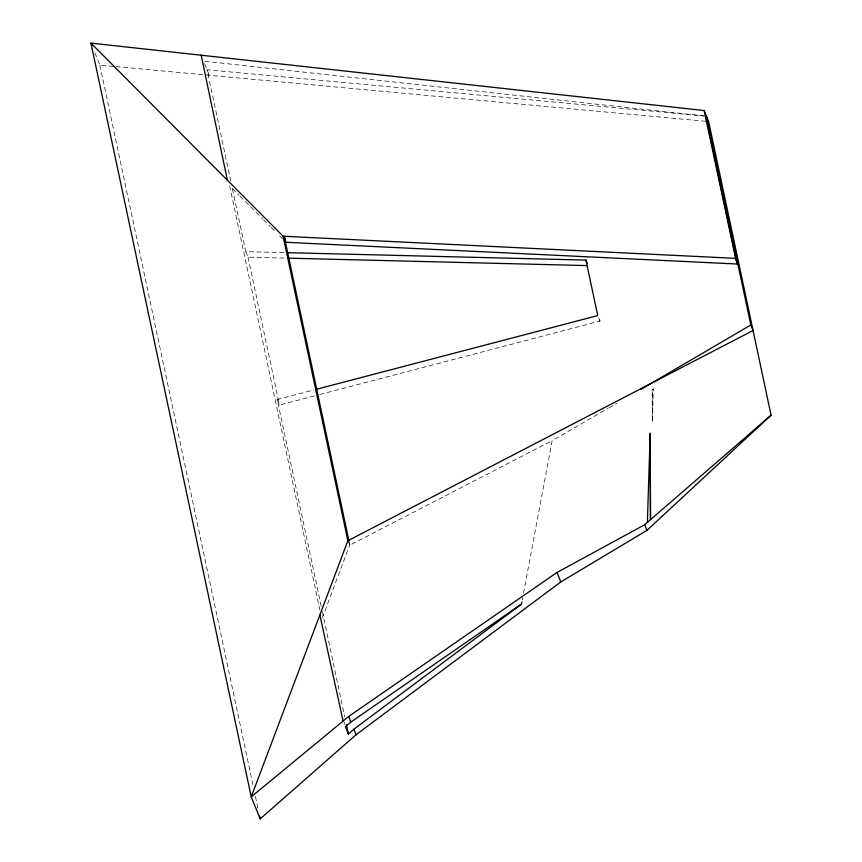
<?xml version="1.0" encoding="UTF-8"?>
<svg xmlns="http://www.w3.org/2000/svg" width="862" height="862" viewBox="0 0 862 862"><rect width="100%" height="100%" fill="white"/><g stroke="black" fill="none" stroke-linecap="round" stroke-linejoin="round"><path stroke-width="0.65" stroke-dasharray="4.31 3.23" d="M652.362 421.292L653.342 388.956L652.243 389.527L652.362 421.292L652.243 389.527M522.307 599.769L522.706 597.603M523.514 593.282L552.154 440.654L607.99 408.426M322.248 617.989L349.8 544.827L348.97 540.183L349.616 545.301L552.154 440.654M652.265 389.592L653.342 388.956M608.992 407.845L616.998 403.211M321.214 606.288L277.241 399.548L313.714 389.99M277.241 399.548L279.482 405.065L314.652 395.841M319.867 394.484L599.974 321.095L599.144 317.227M232.428 188.843L245.778 251.65L284.772 252.62M245.778 251.65L248.019 257.167L285.667 258.104M705.946 116.154L207.095 69.779L230.757 180.998M94.906 52.894L99.873 65.146L114.56 66.503M115.896 66.622L704.61 121.186M204.854 61.299L703.273 115.864M232.471 188.616L239.076 195.254M240.024 196.202L255.13 211.384M256.068 212.332L262.673 218.97M263.621 219.918L270.226 226.555M271.174 227.503L275.894 232.244M279.665 236.048L282.499 238.893M348.345 541.778L349.8 544.827L349.239 542.198M598.627 317.798L599.974 321.095M204.639 63.713L209.337 75.285M344.412 722.216L344.886 724.403M248.019 257.167L279.482 405.065M322.334 611.557L344.735 716.893M229.637 185.772L319.856 609.919M99.873 65.146L253.202 786.015M255.443 796.542L257.953 808.373"/><path stroke-width="1.29" d="M91.922 45.546L90.93 43.1L283.092 236.22L347.871 540.754L251.241 796.854L348.657 716.473L557.003 572.476L644.701 524.732L647.384 522.394L650.185 433.327L650.519 519.667L771.07 415.182L708.618 121.564L704.146 110.541L90.93 43.1L251.241 796.854L260.195 818.9L356.071 734.726L560.828 581.915L646.985 530.356L771.07 415.182M521.488 604.09L350.909 722.022L345.36 726.591L348.377 734.015L353.84 729.22L521.488 604.09L521.898 601.935M647.384 522.394L650.465 519.538L650.185 433.327M706.387 116.047L750.824 324.985L641.016 389.301M347.871 540.754L753.065 330.502L750.824 324.985M316.322 389.312L597.732 315.589L585.934 260.098L287.466 252.685M288.35 258.169L586.828 265.582M284.385 240.789L285.882 242.287L737.247 264.02L735.588 258.363L283.092 236.22L285.333 241.726L348.959 540.894M705.946 121.316L708.618 121.564M585.934 260.098L587.27 263.406M644.701 524.732L646.985 530.356M557.003 572.476L560.828 581.915M348.657 716.473L350.909 722.022M353.84 729.22L356.071 734.726M201.482 55.965L201.191 55.222L227.396 180.244M285.882 242.287L284.277 236.274L285.333 241.726M319.867 614.983L343.108 721.041M705.946 116.154L737.247 264.02M704.146 110.541L735.588 258.363M346.416 724.791L348.377 734.015M259.634 816.271L260.195 818.9"/></g></svg>
